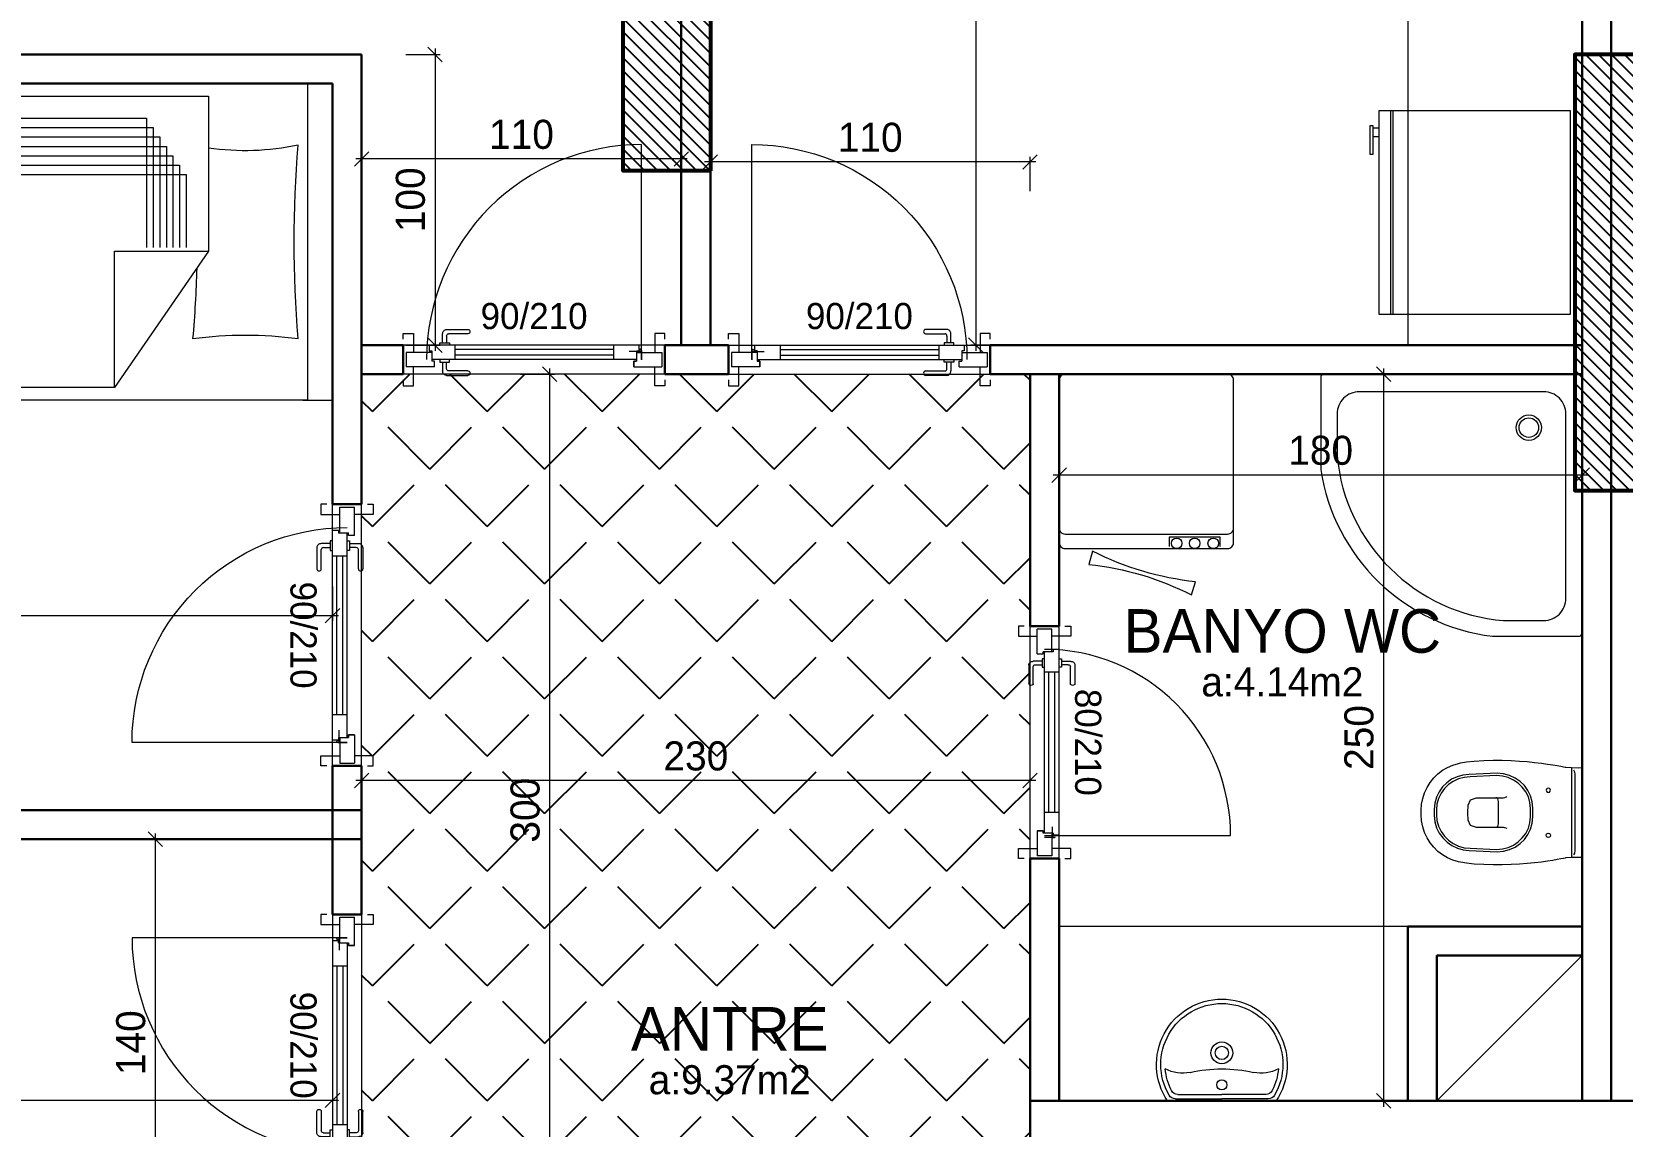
# Model space of a CAD drawing. Header units: centimetres. Extents: x 562865 to 1310255, y -148070 to 32737.
# Drawn here: x 657526 to 658073, y -25218 to -24842 of the extents above; entities that cross this region are included whole.
import ezdxf
from ezdxf.enums import TextEntityAlignment as Align

# ---------------------------------------------------------------- set-up
doc = ezdxf.new("R2010")
doc.units = ezdxf.units.CM
doc.header["$LTSCALE"] = 2.5
doc.layers.get('0').update_dxf_attribs({"color": 86})
for name, color, linetype in [('alan', 7, 'Continuous'), ('kapi-yazi', 7, 'Continuous'), ('mahal', 7, 'Continuous'), ('tarama', 173, 'Continuous'), ('TARAMA KOLON', 252, 'Continuous')]:
    doc.layers.add(name, color=color, linetype=linetype)
for name, color, linetype, lineweight in [('DUVAR', 4, 'Continuous', 30), ('duvar-kesim', 7, 'Continuous', 0), ('iç ölçü', 106, 'Continuous', 18), ('kapi', 9, 'Continuous', 0), ('kolon', 1, 'Continuous', 53), ('TEFRIS', 33, 'Continuous', 0)]:
    doc.layers.add(name, color=color, linetype=linetype, lineweight=lineweight)
doc.styles.add('PINAR', font='comic.ttf')
doc.dimstyles.new('TEMİZ ÖLÇÜ', dxfattribs={"dimtxt": 10, "dimasz": 5, "dimexe": 1.8, "dimexo": 0.625, "dimgap": 3, "dimtad": 1, "dimdec": 0, "dimrnd": 0.5, "dimzin": 1, "dimdsep": 46, "dimtxsty": 'PINAR', "dimblk": 'OBLIQUE', "dimcen": 0.9, "dimdle": 2, "dimclrd": 256, "dimclre": 256, "dimclrt": 7, "dimadec": 0, "dimazin": 0, "dimtfac": 1, "dimtdec": 0, "dimtofl": 0, "dimtmove": 2, "dimatfit": 2, "dimfxl": 10, "dimfxlon": 1, "dimlwd": -1, "dimlwe": -1, "dimarcsym": 0})

# ---------------------------------------------------------------- blocks, each defined once
blk = doc.blocks.new('_Oblique')
at = {"color": 0, "linetype": 'ByBlock', "lineweight": -2}
blk.add_line((-0.5, -0.5), (0.5, 0.5), dxfattribs=at)
blk = doc.blocks.new('*D3174')
at = {"layer": 'Defpoints', "color": 0}
for p in [(657969.6, -24959.39), (657991.29, -24959.39), (657969.6, -25209.39)]:
    blk.add_point(p, dxfattribs=at)
at = {"layer": 'iç ölçü'}
for p, q in [((657981.29, -24959.39), (657993.09, -24959.39)), ((657991.29, -25211.39), (657991.29, -24957.39)), ((657981.29, -25209.39), (657993.09, -25209.39))]:
    blk.add_line(p, q, dxfattribs=at)
at = {"layer": 'iç ölçü', "linetype": 'ByBlock', "xscale": 5, "yscale": 5, "zscale": 5}
for p, rotation in [((657991.29, -24959.39), 90), ((657991.29, -25209.39), 270)]:
    blk.add_blockref('_Oblique', p, dxfattribs=dict(at, rotation=rotation))
at = {"layer": 'iç ölçü', "color": 7, "insert": (657982.82, -25084.39), "char_height": 10, "attachment_point": 5, "rotation": 90, "style": 'PINAR'}
blk.add_mtext('250', dxfattribs=at)
blk = doc.blocks.new('*D3175')
at = {"layer": 'Defpoints', "color": 0}
for p in [(657879.6, -24994.1), (657879.6, -25018.91), (658059.6, -25018.91)]:
    blk.add_point(p, dxfattribs=at)
at = {"layer": 'iç ölçü'}
for p, q in [((657879.6, -25004.1), (657879.6, -24992.3)), ((658059.6, -25004.1), (658059.6, -24992.3)), ((658061.6, -24994.1), (657877.6, -24994.1))]:
    blk.add_line(p, q, dxfattribs=at)
at = {"layer": 'iç ölçü', "linetype": 'ByBlock', "xscale": 5, "yscale": 5, "zscale": 5, "rotation": 180}
blk.add_blockref('_Oblique', (657879.6, -24994.1), dxfattribs=at)
at = {"layer": 'iç ölçü', "linetype": 'ByBlock', "xscale": 5, "yscale": 5, "zscale": 5}
blk.add_blockref('_Oblique', (658059.6, -24994.1), dxfattribs=at)
at = {"layer": 'iç ölçü', "color": 7, "insert": (657969.6, -24985.64), "char_height": 10, "attachment_point": 5, "style": 'PINAR'}
blk.add_mtext('180', dxfattribs=at)
blk = doc.blocks.new('*D3178')
at = {"layer": 'Defpoints', "color": 0}
for p in [(657759.6, -24886.37), (657759.6, -24933.88), (657869.6, -24977.63)]:
    blk.add_point(p, dxfattribs=at)
at = {"layer": 'iç ölçü'}
for p, q in [((657871.6, -24886.37), (657757.6, -24886.37)), ((657759.6, -24896.37), (657759.6, -24884.57)), ((657869.6, -24896.37), (657869.6, -24884.57))]:
    blk.add_line(p, q, dxfattribs=at)
at = {"layer": 'iç ölçü', "linetype": 'ByBlock', "xscale": 5, "yscale": 5, "zscale": 5, "rotation": 180}
blk.add_blockref('_Oblique', (657759.6, -24886.37), dxfattribs=at)
at = {"layer": 'iç ölçü', "linetype": 'ByBlock', "xscale": 5, "yscale": 5, "zscale": 5}
blk.add_blockref('_Oblique', (657869.6, -24886.37), dxfattribs=at)
at = {"layer": 'iç ölçü', "color": 7, "insert": (657814.6, -24877.96), "char_height": 10, "attachment_point": 5, "style": 'PINAR'}
blk.add_mtext('110', dxfattribs=at)
blk = doc.blocks.new('*D3179')
at = {"layer": 'Defpoints', "color": 0}
for p in [(657639.6, -24885.34), (657749.6, -24949.21), (657639.6, -24992.95)]:
    blk.add_point(p, dxfattribs=at)
at = {"layer": 'iç ölçü'}
for p, q in [((657639.6, -24895.34), (657639.6, -24883.54)), ((657749.6, -24895.34), (657749.6, -24883.54)), ((657751.6, -24885.34), (657637.6, -24885.34))]:
    blk.add_line(p, q, dxfattribs=at)
at = {"layer": 'iç ölçü', "linetype": 'ByBlock', "xscale": 5, "yscale": 5, "zscale": 5, "rotation": 180}
blk.add_blockref('_Oblique', (657639.6, -24885.34), dxfattribs=at)
at = {"layer": 'iç ölçü', "linetype": 'ByBlock', "xscale": 5, "yscale": 5, "zscale": 5}
blk.add_blockref('_Oblique', (657749.6, -24885.34), dxfattribs=at)
at = {"layer": 'iç ölçü', "color": 7, "insert": (657694.6, -24876.94), "char_height": 10, "attachment_point": 5, "style": 'PINAR'}
blk.add_mtext('110', dxfattribs=at)
blk = doc.blocks.new('*D3181')
at = {"layer": 'Defpoints', "color": 0}
for p in [(657191.56, -25014.39), (657629.6, -25014.39), (657191.56, -25042.48)]:
    blk.add_point(p, dxfattribs=at)
at = {"layer": 'iç ölçü'}
for p, q in [((657191.56, -25032.48), (657191.56, -25044.28)), ((657629.6, -25032.48), (657629.6, -25044.28)), ((657631.6, -25042.48), (657189.56, -25042.48))]:
    blk.add_line(p, q, dxfattribs=at)
at = {"layer": 'iç ölçü', "linetype": 'ByBlock', "xscale": 5, "yscale": 5, "zscale": 5, "rotation": 180}
blk.add_blockref('_Oblique', (657191.56, -25042.48), dxfattribs=at)
at = {"layer": 'iç ölçü', "linetype": 'ByBlock', "xscale": 5, "yscale": 5, "zscale": 5}
blk.add_blockref('_Oblique', (657629.6, -25042.48), dxfattribs=at)
at = {"layer": 'iç ölçü', "color": 7, "insert": (657410.58, -25034.02), "char_height": 10, "attachment_point": 5, "style": 'PINAR'}
blk.add_mtext('438', dxfattribs=at)
blk = doc.blocks.new('*D3183')
at = {"layer": 'Defpoints', "color": 0}
for p in [(657191.56, -25200.8), (657629.6, -25200.8), (657191.56, -25209.23)]:
    blk.add_point(p, dxfattribs=at)
at = {"layer": 'iç ölçü'}
for p, q in [((657191.56, -25201.43), (657191.56, -25211.03)), ((657629.6, -25201.43), (657629.6, -25211.03)), ((657631.6, -25209.23), (657189.56, -25209.23))]:
    blk.add_line(p, q, dxfattribs=at)
at = {"layer": 'iç ölçü', "linetype": 'ByBlock', "xscale": 5, "yscale": 5, "zscale": 5, "rotation": 180}
blk.add_blockref('_Oblique', (657191.56, -25209.23), dxfattribs=at)
at = {"layer": 'iç ölçü', "linetype": 'ByBlock', "xscale": 5, "yscale": 5, "zscale": 5}
blk.add_blockref('_Oblique', (657629.6, -25209.23), dxfattribs=at)
at = {"layer": 'iç ölçü', "color": 7, "insert": (657410.58, -25200.77), "char_height": 10, "attachment_point": 5, "style": 'PINAR'}
blk.add_mtext('438', dxfattribs=at)
blk = doc.blocks.new('*D3186')
at = {"layer": 'Defpoints', "color": 0}
for p in [(657865.56, -24579.39), (657850.97, -24949.39), (657865.56, -24949.39)]:
    blk.add_point(p, dxfattribs=at)
at = {"layer": 'iç ölçü'}
for p, q in [((657860.97, -24579.39), (657849.17, -24579.39)), ((657850.97, -24577.39), (657850.97, -24951.39)), ((657860.97, -24949.39), (657849.17, -24949.39))]:
    blk.add_line(p, q, dxfattribs=at)
at = {"layer": 'iç ölçü', "linetype": 'ByBlock', "xscale": 5, "yscale": 5, "zscale": 5}
for p, rotation in [((657850.97, -24579.39), 90), ((657850.97, -24949.39), 270)]:
    blk.add_blockref('_Oblique', p, dxfattribs=dict(at, rotation=rotation))
at = {"layer": 'iç ölçü', "color": 7, "insert": (657842.48, -24764.39), "char_height": 10, "attachment_point": 5, "rotation": 90, "style": 'PINAR'}
blk.add_mtext('370', dxfattribs=at)
blk = doc.blocks.new('*D3191')
at = {"layer": 'Defpoints', "color": 0}
for p in [(657564.95, -25119.39), (657564.95, -25259.39), (657568.6, -25259.39)]:
    blk.add_point(p, dxfattribs=at)
at = {"layer": 'iç ölçü'}
for p, q in [((657568.6, -25117.39), (657568.6, -25261.39)), ((657565.58, -25119.39), (657570.4, -25119.39)), ((657565.58, -25259.39), (657570.4, -25259.39))]:
    blk.add_line(p, q, dxfattribs=at)
at = {"layer": 'iç ölçü', "linetype": 'ByBlock', "xscale": 5, "yscale": 5, "zscale": 5}
for p, rotation in [((657568.6, -25119.39), 90), ((657568.6, -25259.39), 270)]:
    blk.add_blockref('_Oblique', p, dxfattribs=dict(at, rotation=rotation))
at = {"layer": 'iç ölçü', "color": 7, "insert": (657560.19, -25189.39), "char_height": 10, "attachment_point": 5, "rotation": 90, "style": 'PINAR'}
blk.add_mtext('140', dxfattribs=at)
blk = doc.blocks.new('*D3192')
at = {"layer": 'Defpoints', "color": 0}
for p in [(657639.6, -24849.39), (657639.6, -24949.39), (657664.84, -24949.39)]:
    blk.add_point(p, dxfattribs=at)
at = {"layer": 'iç ölçü'}
for p, q in [((657654.84, -24849.39), (657666.64, -24849.39)), ((657664.84, -24847.39), (657664.84, -24951.39)), ((657654.84, -24949.39), (657666.64, -24949.39))]:
    blk.add_line(p, q, dxfattribs=at)
at = {"layer": 'iç ölçü', "linetype": 'ByBlock', "xscale": 5, "yscale": 5, "zscale": 5}
for p, rotation in [((657664.84, -24849.39), 90), ((657664.84, -24949.39), 270)]:
    blk.add_blockref('_Oblique', p, dxfattribs=dict(at, rotation=rotation))
at = {"layer": 'iç ölçü', "color": 7, "insert": (657656.43, -24899.39), "char_height": 10, "attachment_point": 5, "rotation": 90, "style": 'PINAR'}
blk.add_mtext('100', dxfattribs=at)
blk = doc.blocks.new('fm-door1')
at = {"linetype": 'Continuous'}
for p, q in [((0, 25), (0, -25)), ((100, 25), (0, 25)), ((79.7, 31.8), (79.7, -0.3)), ((84, 27.6), (127.8, 27.6)), ((90, 50), (910, 50)), ((90, 50), (90, 30)), ((100, 30), (90, 30)), ((100, 30), (100, -5)), ((100, 30), (100, -5)), ((100, 0), (900, 0)), ((190, 50), (190, 0)), ((810, 50), (810, 0)), ((910, 30), (900, 30)), ((900, 30), (900, -5)), ((900, 25), (1000, 25)), ((910, 50), (910, 30)), ((1000, 25), (1000, -25)), ((110, -25), (0, -25)), ((100, -5), (110, -5)), ((110, -5), (100, -5)), ((110, -5), (110, -25)), ((110, -25), (110, -5)), ((890, -25), (890, -5)), ((890, -5), (900, -5)), ((890, -25), (1000, -25))]:
    blk.add_line(p, q, dxfattribs=at)
at = {"color": 8, "linetype": 'Continuous'}
for p, q in [((190, 35), (810, 35)), ((190, 15), (810, 15))]:
    blk.add_line(p, q, dxfattribs=at)
at = {"linetype": 'Continuous'}
for points in [[(857.6, 58.1), (857.6, 88.9, 0.414214), (842.4, 104.1), (758.6, 104.1, 1), (758.6, 88.9), (834.8, 88.9, -0.414214), (842.4, 81.3), (842.4, 58.1)], [(857.6, -8.1), (857.6, -38.9, -0.414214), (842.4, -54.1), (758.6, -54.1, -1), (758.6, -38.9), (834.8, -38.9, 0.414214), (842.4, -31.3), (842.4, -8.1)]]:
    blk.add_lwpolyline(points, format="xyb", dxfattribs=at)
for points in [[(869, 50), (869, 58.1), (831, 58.1), (831, 50)], [(869, 0), (869, -8.1), (831, -8.1), (831, 0)]]:
    blk.add_lwpolyline(points, dxfattribs=at)
blk.add_circle((84, 31.8), 4.26, dxfattribs=at)
blk = doc.blocks.new('Lav-1')
for p, q in [((-18.7083, 0), (18.7083, 0)), ((-15.105, -2.2), (0, -2.2)), ((15.105, -2.2), (0, -2.2))]:
    blk.add_line(p, q)
at = {"color": 8}
for p in [(-15.9925, -0.7), (15.9925, -0.7)]:
    blk.add_line(p, (0, -0.7), dxfattribs=at)
for centre, radius, start, end in [((0, -12.5), 22.5, 146.251011, 270), ((0, -12.5), 22.5, 270, 33.748989), ((0, -12.5), 19.5, 152.688782, 175.764074), ((-15.105, -4.7), 2.5, 90, 152.688782), ((15.105, -4.7), 2.5, 27.311218, 90), ((0, -12.5), 19.5, 4.235926, 27.311218), ((-13.5377, -21.504), 12, 77.387843, 119.499625), ((0, 39), 50, 257.387843, 270), ((0, 39), 50, 270, 282.612157), ((13.5377, -21.504), 12, 60.500375, 102.612157)]:
    blk.add_arc(centre, radius, start, end)
for centre, radius, start, end in [((0, -12.5), 21, 149.821029, 270), ((-15.9925, -3.2), 2.5, 90, 149.821029), ((0, -5.5), 1.75, 90, 270), ((0, -12.5), 21, 270, 30.178971), ((0, -5.5), 1.75, 270, 90), ((15.9925, -3.2), 2.5, 30.178971, 90), ((0, -16.5), 3.75, 90, 270), ((0, -16.5), 2.3, 90, 270), ((0, -16.5), 3.75, 270, 90), ((0, -16.5), 2.3, 270, 90)]:
    blk.add_arc(centre, radius, start, end, dxfattribs=at)
blk = doc.blocks.new('C.Mak')
at = {"color": 8}
for p, q in [((25.69, -56.11), (8.15, -56.11)), ((8.15, -56.11), (8.15, -59.29)), ((25.69, -59.29), (25.69, -56.11))]:
    blk.add_line(p, q, dxfattribs=at)
blk.add_lwpolyline([(-27.67, 0, 0.414214), (-29.72, -2.05), (-29.72, -57.95, 0.414214), (-27.67, -60), (28.23, -60, 0.414214), (30.28, -57.95), (30.28, -2.05, 0.414214), (28.23, 0)], format="xyb", close=True)
blk.add_lwpolyline([(-29.72, -52.95, 0.414214), (-27.67, -55), (28.23, -55, 0.414214), (30.28, -52.95)], format="xyb")
blk.add_lwpolyline([(15.87, -75.96), (17.21, -71.43, -0.091234), (-18.18, -60.91), (-19.53, -65.44, -0.091234)], format="xyb", close=True, dxfattribs=at)
for centre in [(10.72, -58.18), (16.92, -58.18), (23.32, -58.18)]:
    blk.add_circle(centre, 1.82, dxfattribs=at)
blk = doc.blocks.new('Klozet-3')
for p, q in [((15.4, -3.57), (-15.35, -3.57)), ((-14.68, -2.98), (-14.01, -2.7)), ((-14.01, -2.7), (-13.13, -2.55)), ((-13.13, -2.55), (-12.69, -2.51)), ((-12.69, -2.51), (-4.94, -2.51)), ((-4.94, -2.51), (4.84, -2.51)), ((4.84, -2.51), (12.59, -2.51)), ((12.59, -2.51), (13.02, -2.55)), ((13.02, -2.55), (13.91, -2.7)), ((13.91, -2.7), (14.58, -2.98))]:
    blk.add_line(p, q)
at = {"color": 8}
for p, q in [((-4.79, -29.04), (-5.06, -29.5)), ((-5.06, -29.5), (-5.06, -29.74)), ((-3.85, -28.8), (-4.79, -29.04)), ((-0.44, -28.8), (-3.85, -28.8)), ((0.43, -28.8), (-0.44, -28.8)), ((3.83, -28.8), (0.43, -28.8)), ((4.77, -29.04), (3.83, -28.8)), ((5.04, -29.5), (4.77, -29.04)), ((5.04, -29.74), (5.04, -29.5))]:
    blk.add_line(p, q, dxfattribs=at)
blk.add_lwpolyline([(-17.9, -24.49), (-17.74, -21.61), (-17.53, -18.9), (-17.27, -16.37), (-17, -14.05), (-16.71, -11.97), (-16.43, -10.14), (-16.16, -8.6), (-15.93, -7.36), (-15.75, -6.44), (-15.63, -5.87), (-15.58, -5.68), (-15.46, -3.72), (-15.45, -1.23), (-15.46, 0), (15.46, 0), (15.45, -1.23), (15.46, -3.72), (15.58, -5.68), (15.63, -5.87), (15.75, -6.44), (15.93, -7.36), (16.16, -8.6), (16.43, -10.14), (16.71, -11.97), (17, -14.05), (17.27, -16.37), (17.53, -18.9), (17.74, -21.61), (17.9, -24.49), (17.99, -27.52), (18, -30.66), (17.91, -33.9), (17.71, -37.21), (17.43, -39.85), (17.08, -41.83), (16.91, -42.61), (16.36, -44.56), (15.56, -46.4), (14.55, -48.11), (13.33, -49.69), (11.94, -51.1), (10.38, -52.35), (8.67, -53.4), (6.84, -54.25), (4.9, -54.87), (2.88, -55.26), (0.78, -55.39), (-0.78, -55.39), (-2.88, -55.26), (-4.9, -54.87), (-6.84, -54.25), (-8.67, -53.4), (-10.38, -52.35), (-11.94, -51.1), (-13.33, -49.69), (-14.55, -48.11), (-15.56, -46.4), (-16.36, -44.56), (-16.91, -42.61), (-17.08, -41.83), (-17.43, -39.85), (-17.71, -37.21), (-17.91, -33.9), (-18, -30.66), (-17.99, -27.52)], close=True)
for points in [[(-7.32, -11.04), (-7.7, -10.94), (-8.07, -11.04), (-8.34, -11.31), (-8.44, -11.69), (-8.34, -12.07), (-8.07, -12.34), (-7.7, -12.44), (-7.32, -12.34), (-7.05, -12.07), (-6.95, -11.69), (-7.05, -11.31)], [(7.15, -11.31), (7.42, -11.04), (7.8, -10.94), (8.17, -11.04), (8.44, -11.31), (8.55, -11.69), (8.44, -12.07), (8.17, -12.34), (7.8, -12.44), (7.42, -12.34), (7.15, -12.07), (7.05, -11.69)], [(-13.52, -29.22), (-13.07, -38.88), (-12.88, -41.04), (-12.33, -43.08), (-11.45, -44.96), (-10.27, -46.64), (-8.83, -48.09), (-7.16, -49.28), (-5.29, -50.17), (-3.26, -50.73), (-1.09, -50.93), (0.99, -50.93), (3.16, -50.72), (5.19, -50.14), (7.05, -49.21), (8.72, -47.99), (10.16, -46.52), (11.35, -44.83), (12.25, -42.96), (12.82, -40.97), (13.04, -38.88), (13.49, -29.22), (13.3, -27.05), (12.74, -24.99), (11.86, -23.09), (10.68, -21.38), (9.24, -19.89), (7.57, -18.67), (5.7, -17.75), (3.67, -17.18), (1.51, -16.98), (-1.54, -16.98), (-3.7, -17.18), (-5.74, -17.75), (-7.6, -18.67), (-9.27, -19.89), (-10.72, -21.38), (-11.89, -23.09), (-12.78, -24.99), (-13.33, -27.05)], [(-12.73, -29.5), (-12.3, -38.59), (-12.12, -40.64), (-11.59, -42.58), (-10.74, -44.38), (-9.62, -46.01), (-8.24, -47.42), (-6.65, -48.58), (-4.88, -49.46), (-2.95, -50.01), (-0.91, -50.2), (0.66, -50.2), (2.7, -50.01), (4.65, -49.46), (6.45, -48.58), (8.08, -47.42), (9.49, -46.01), (10.65, -44.38), (11.53, -42.58), (12.08, -40.64), (12.27, -38.59), (12.69, -29.5), (12.51, -27.45), (12, -25.5), (11.17, -23.68), (10.06, -22.04), (8.71, -20.61), (7.14, -19.43), (5.38, -18.54), (3.47, -17.98), (1.44, -17.78), (-1.42, -17.78), (-3.46, -17.98), (-5.37, -18.54), (-7.14, -19.43), (-8.71, -20.61), (-10.07, -22.04), (-11.19, -23.68), (-12.02, -25.5), (-12.55, -27.45)]]:
    blk.add_lwpolyline(points, close=True, dxfattribs=at)
blk.add_lwpolyline([(5.47, -25.87), (5.22, -26.6), (5.11, -27.1), (5.09, -27.28), (5.09, -36.43), (4.39, -38.41), (2.57, -39.21), (0.04, -39.36), (-0.06, -39.36), (-2.58, -39.21), (-4.4, -38.41), (-5.1, -36.43), (-5.11, -27.28), (-5.13, -27.1), (-5.23, -26.6), (-5.49, -25.87)], dxfattribs=at)
blk = doc.blocks.new('Dus-1')
for points in [[(90.17, -30.9), (90.17, -1.18, 0.414214), (88.99, 0), (0, 0)], [(0, 0), (0, -88.82, 0.414214), (1.18, -90), (32.74, -90)], [(84.75, -27.05), (84.75, -13.27, 0.414214), (77.1, -5.62), (13.68, -5.62, 0.414214), (6.03, -13.27), (6.03, -76.68, 0.414214), (13.68, -84.33), (28.13, -84.33)]]:
    blk.add_lwpolyline(points, format="xyb")
at = {"color": 8}
for radius in [4.36, 3.36]:
    blk.add_circle((18.4, -18.38), radius, dxfattribs=at)
for centre, radius, start, end in [((22.42, -22.07), 62.53, 275.2351, 355.4339), ((22.48, -22.58), 68.19, 278.6497, 352.9998)]:
    blk.add_arc(centre, radius, start, end)
blk = doc.blocks.new('*D3194')
at = {"layer": 'Defpoints', "color": 0}
for p in [(657639.6, -25099.2), (657639.6, -25111.77), (657869.6, -25149.39)]:
    blk.add_point(p, dxfattribs=at)
at = {"layer": 'iç ölçü'}
for p, q in [((657871.6, -25099.2), (657637.6, -25099.2)), ((657639.6, -25109.2), (657639.6, -25097.4)), ((657869.6, -25109.2), (657869.6, -25097.4))]:
    blk.add_line(p, q, dxfattribs=at)
at = {"layer": 'iç ölçü', "linetype": 'ByBlock', "xscale": 5, "yscale": 5, "zscale": 5, "rotation": 180}
blk.add_blockref('_Oblique', (657639.6, -25099.2), dxfattribs=at)
at = {"layer": 'iç ölçü', "linetype": 'ByBlock', "xscale": 5, "yscale": 5, "zscale": 5}
blk.add_blockref('_Oblique', (657869.6, -25099.2), dxfattribs=at)
at = {"layer": 'iç ölçü', "color": 7, "insert": (657754.6, -25090.79), "char_height": 10, "attachment_point": 5, "style": 'PINAR'}
blk.add_mtext('230', dxfattribs=at)
blk = doc.blocks.new('*D3195')
at = {"layer": 'Defpoints', "color": 0}
for p in [(657639.6, -24959.39), (657704.31, -24959.39), (657694.09, -25259.39)]:
    blk.add_point(p, dxfattribs=at)
at = {"layer": 'iç ölçü'}
for p, q in [((657694.31, -24959.39), (657706.11, -24959.39)), ((657704.31, -25261.39), (657704.31, -24957.39)), ((657694.72, -25259.39), (657706.11, -25259.39))]:
    blk.add_line(p, q, dxfattribs=at)
at = {"layer": 'iç ölçü', "linetype": 'ByBlock', "xscale": 5, "yscale": 5, "zscale": 5}
for p, rotation in [((657704.31, -24959.39), 90), ((657704.31, -25259.39), 270)]:
    blk.add_blockref('_Oblique', p, dxfattribs=dict(at, rotation=rotation))
at = {"layer": 'iç ölçü', "color": 7, "insert": (657695.89, -25109.39), "char_height": 10, "attachment_point": 5, "rotation": 90, "style": 'PINAR'}
blk.add_mtext('300', dxfattribs=at)
blk = doc.blocks.new('Buzdlb2')
for p, q in [((-32, 0), (32, 0)), ((35, -4), (-35, -4)), ((-35, -4), (-35, -70)), ((35, -70), (35, -4)), ((35, -65), (-35, -65)), ((-35, -66), (35, -66)), ((-35, -70), (35, -70))]:
    blk.add_line(p, q)
at = {"color": 8}
for p, q in [((-29, -70), (-29, -72)), ((-26, -70), (-26, -72)), ((-30, -72), (-20, -72)), ((-30, -73), (-30, -72)), ((-20, -73), (-30, -73)), ((-20, -72), (-20, -73))]:
    blk.add_line(p, q, dxfattribs=at)
blk = doc.blocks.new('G$C0735DA1E')
at = {"color": 42}
for p, q in [((0, 108.9), (0, 0)), ((8.51, 108.9), (0, 108.9)), ((8.51, 0), (8.51, 108.9)), ((217.8, 104.59), (42.74, 104.59)), ((42.74, 104.59), (42.74, 51.22)), ((42.74, 51.22), (75.09, 4.31)), ((75.09, 51.22), (42.74, 51.22)), ((75.09, 4.31), (75.09, 51.22)), ((10.29, 0), (0, 0)), ((75.09, 4.31), (217.8, 4.31))]:
    blk.add_line(p, q, dxfattribs=at)
for p, q in [((213.49, 108.9), (8.51, 108.9)), ((217.8, 4.31), (217.8, 104.59)), ((8.51, 0), (213.49, 0))]:
    blk.add_line(p, q)
at = {"color": 8}
for p, q in [((61.77, 93.74), (61.77, 52.43)), ((212.41, 93.74), (61.77, 93.74)), ((64.05, 96.98), (64.05, 52.43)), ((212.41, 96.98), (64.05, 96.98)), ((59.48, 90.51), (59.48, 52.43)), ((212.41, 90.51), (59.48, 90.51)), ((212.41, 84.04), (54.92, 84.04)), ((54.92, 84.04), (54.92, 52.43)), ((212.41, 87.27), (57.2, 87.27)), ((57.2, 87.27), (57.2, 52.43)), ((212.41, 77.57), (50.35, 77.57)), ((50.35, 77.57), (50.35, 52.43)), ((212.41, 80.8), (52.63, 80.8)), ((52.63, 80.8), (52.63, 52.43))]:
    blk.add_line(p, q, dxfattribs=at)
for centre, start, end in [((213.49, 104.59), 360, 90), ((213.49, 4.31), 270, 0)]:
    blk.add_arc(centre, 4.31, start, end)
for centre, radius, start, end in [((-392.71, 54.41), 405.93, 355.2981, 4.7019), ((30.01, 173.57), 87.79, 258.068, 278.3406), ((417.07, 54.41), 370.41, 181.3977, 185.154), ((30.01, -112.77), 135.13, 82.2808, 97.7192)]:
    blk.add_arc(centre, radius, start, end, dxfattribs=at)
blk = doc.blocks.new('SB')
at = {"layer": 'TARAMA KOLON'}
h = blk.add_hatch(dxfattribs=at)
h.set_pattern_fill('ANSI31', color=256, angle=7e-15)
h.paths.add_polyline_path([(655327.34, -25829.39), (655302.34, -25829.39), (655302.34, -25959.39), (655327.34, -25959.39)])
h.paths.add_polyline_path([(655437.34, -24424.14), (655477.34, -24424.14), (655477.34, -24494.14), (655437.34, -24494.14)])
h.paths.add_polyline_path([(655327.34, -25359.39), (655297.34, -25359.39), (655297.34, -25469.39), (655327.34, -25469.39)])
h.paths.add_polyline_path([(655327.34, -26079.39), (655327.34, -26109.39), (655257.34, -26109.39), (655257.34, -26079.39)])
h.paths.add_polyline_path([(654229.3, -24849.39), (654229.3, -24889.39), (654299.3, -24889.39), (654299.3, -24849.39)])
h.paths.add_polyline_path([(654269.3, -25899.39), (654229.3, -25899.39), (654229.3, -25829.39), (654269.3, -25829.39)])
h.paths.add_polyline_path([(654229.3, -25444.39), (654229.3, -25469.39), (654379.3, -25469.39), (654379.3, -25444.39)])
h.paths.add_polyline_path([(655112.34, -26369.39), (655142.34, -26369.39), (655142.34, -26429.39), (655112.34, -26429.39)])
h.paths.add_polyline_path([(654997.34, -26079.39), (654997.34, -26109.39), (654927.34, -26109.39), (654927.34, -26079.39)])
h.paths.add_polyline_path([(655437.34, -24889.39), (655467.34, -24889.39), (655467.34, -24829.39), (655437.34, -24829.39)])
h.paths.add_polyline_path([(655112.34, -26834.64), (655142.34, -26834.64), (655142.34, -26894.64), (655112.34, -26894.64)])
h.paths.add_polyline_path([(654787.34, -26369.39), (654817.34, -26369.39), (654817.34, -26429.39), (654787.34, -26429.39)])
h.paths.add_polyline_path([(655437.34, -26824.64), (655477.34, -26824.64), (655477.34, -26894.64), (655437.34, -26894.64)])
h.paths.add_polyline_path([(654299.3, -26369.39), (654299.3, -26409.39), (654229.3, -26409.39), (654229.3, -26369.39)])
h.paths.add_polyline_path([(654777.34, -26824.64), (654817.34, -26824.64), (654817.34, -26894.64), (654777.34, -26894.64)])
h.paths.add_polyline_path([(655437.34, -26369.39), (655467.34, -26369.39), (655467.34, -26429.39), (655437.34, -26429.39)])
h.paths.add_polyline_path([(655985.38, -25829.39), (656025.38, -25829.39), (656025.38, -25899.39), (655985.38, -25899.39)])
h.paths.add_polyline_path([(654927.34, -25959.39), (654927.34, -25359.39), (655177.34, -25359.39), (655177.34, -25389.39), (654952.35, -25389.39), (654952.35, -25729.39), (655177.34, -25729.39), (655177.34, -25754.39), (654952.34, -25754.39), (654952.34, -25934.39), (655177.34, -25934.39), (655177.34, -25959.39)])
h.paths.add_polyline_path([(654777.34, -24424.14), (654817.34, -24424.14), (654817.34, -24494.14), (654777.34, -24494.14)])
h.paths.add_polyline_path([(655985.38, -26824.64), (656025.38, -26824.64), (656025.38, -26894.64), (655985.38, -26894.64)])
h.paths.add_polyline_path([(654229.3, -24424.14), (654269.3, -24424.14), (654269.3, -24494.14), (654229.3, -24494.14)])
h.paths.add_polyline_path([(655107.34, -24424.14), (655147.34, -24424.14), (655147.34, -24494.14), (655107.34, -24494.14)])
h.paths.add_polyline_path([(655985.38, -24424.14), (656025.38, -24424.14), (656025.38, -24494.14), (655985.38, -24494.14)])
h.paths.add_polyline_path([(656025.38, -24849.39), (656025.38, -24889.39), (655955.38, -24889.39), (655955.38, -24849.39)])
h.paths.add_polyline_path([(654817.34, -24889.39), (654787.34, -24889.39), (654787.34, -24829.39), (654817.34, -24829.39)])
h.paths.add_polyline_path([(655114.84, -24849.39), (655139.84, -24849.39), (655139.84, -24999.39), (655114.84, -24999.39)])
h.paths.add_polyline_path([(656025.38, -26369.39), (656025.38, -26409.39), (655955.38, -26409.39), (655955.38, -26369.39)])
h.paths.add_polyline_path([(654229.3, -26824.64), (654269.3, -26824.64), (654269.3, -26894.64), (654229.3, -26894.64)])
h.paths.add_polyline_path([(656025.38, -25444.39), (656025.38, -25469.39), (655875.38, -25469.39), (655875.38, -25444.39)])
at = {"layer": 'kolon'}
for points in [[(655437.34, -24889.39), (655467.34, -24889.39), (655467.34, -24829.39), (655437.34, -24829.39)], [(655114.84, -24849.39), (655139.84, -24849.39), (655139.84, -24999.39), (655114.84, -24999.39)]]:
    blk.add_lwpolyline(points, close=True, dxfattribs=at)

msp = doc.modelspace()

# ---------------------------------------------------------------- hatches: boundary and pattern name
at = {"layer": 'tarama'}
h = msp.add_hatch(dxfattribs=at)
h.set_pattern_fill('ANGLE', color=256, scale=4, angle=135)
h.set_pattern_definition([(45, (2634.17, 4e-10), (-19.7565635, 19.7565635), [20.32, -7.62]), (135, (2634.17, 4e-10), (-19.7565635, -19.7565635), [20.32, -7.62])])
h.paths.add_polyline_path([(657639.6, -25259.39), (657729.6, -25259.39), (657739.6, -25259.39), (657739.6, -25389.39), (657869.6, -25389.39), (657869.6, -24959.39), (657639.6, -24959.39)])

# ---------------------------------------------------------------- linework, layer by layer
at = {"layer": 'DUVAR'}
for p, q in [((657749.6, -24424.14), (657749.6, -24949.39)), ((657759.6, -24424.14), (657759.6, -24949.39)), ((658059.6, -24424.14), (658059.6, -25209.39)), ((658069.6, -24424.14), (658069.6, -25209.39)), ((657191.56, -24849.39), (657639.6, -24849.39)), ((657639.6, -24849.39), (657639.6, -25004.16)), ((657191.56, -24859.39), (657629.6, -24859.39)), ((657629.6, -24859.39), (657629.6, -25004.16)), ((657639.6, -24949.39), (657653.94, -24949.39)), ((657653.94, -24959.39), (657653.94, -24949.39)), ((657743.94, -24949.39), (657765.88, -24949.39)), ((657743.94, -24959.39), (657743.94, -24949.39)), ((657765.88, -24959.39), (657765.88, -24949.39)), ((657855.88, -24949.39), (658059.6, -24949.39)), ((657855.88, -24959.39), (657855.88, -24949.39)), ((657639.6, -24959.39), (657653.94, -24959.39)), ((657743.94, -24959.39), (657765.88, -24959.39)), ((657855.88, -24959.39), (658059.6, -24959.39)), ((657869.6, -25046.06), (657869.6, -24959.39)), ((657879.6, -25046.06), (657879.6, -24959.39)), ((657639.6, -25004.16), (657629.6, -25004.16)), ((657869.6, -25046.06), (657879.6, -25046.06)), ((657629.6, -25094.16), (657629.6, -25145.25)), ((657639.6, -25094.16), (657629.6, -25094.16)), ((657639.6, -25094.16), (657639.6, -25145.25)), ((657191.56, -25109.39), (657639.6, -25109.39)), ((657191.56, -25119.39), (657639.6, -25119.39)), ((657869.6, -25209.39), (657869.6, -25126.06)), ((657869.6, -25126.06), (657879.6, -25126.06)), ((657879.6, -25209.39), (657879.6, -25126.06)), ((657639.6, -25145.25), (657629.6, -25145.25)), ((658269.6, -25209.39), (657869.6, -25209.39)), ((657869.6, -25248.18), (657869.6, -25209.39))]:
    msp.add_line(p, q, dxfattribs=at)
msp.add_lwpolyline([(657999.6, -25209.39), (657999.6, -25149.39), (658059.6, -25149.39)], dxfattribs=at)
msp.add_lwpolyline([(658059.6, -25209.39), (658009.6, -25209.39), (658009.6, -25159.39), (658059.6, -25159.39)], close=True, dxfattribs=at)
at = {"layer": 'duvar-kesim'}
for p, q in [((657743.94, -24949.39), (657653.94, -24949.39)), ((657765.88, -24949.39), (657855.88, -24949.39)), ((657743.94, -24959.39), (657653.94, -24959.39)), ((657765.88, -24959.39), (657855.88, -24959.39)), ((657629.6, -25094.16), (657629.6, -25004.16)), ((657639.6, -25094.16), (657639.6, -25004.16)), ((657869.6, -25126.06), (657869.6, -25046.06)), ((657879.6, -25126.06), (657879.6, -25046.06)), ((657629.6, -25145.25), (657629.6, -25235.25)), ((657639.6, -25145.25), (657639.6, -25235.25))]:
    msp.add_line(p, q, dxfattribs=at)
at = {"layer": 'iç ölçü'}
msp.add_line((658059.6, -25159.39), (658009.6, -25209.39), dxfattribs=at)
at = {"layer": 'kapi'}
for points in [[(657735.94, -24954.39), (657735.94, -24880.39, 0.414214), (657661.94, -24954.39, 0.414214)], [(657773.88, -24954.39), (657773.88, -24880.39, -0.414214), (657847.88, -24954.39, -0.414214)], [(657634.6, -25086.16), (657560.6, -25086.16, -0.414214), (657634.6, -25012.16, -0.414214)], [(657874.6, -25118.06), (657938.6, -25118.06, 0.414214), (657874.6, -25054.06, 0.414214)], [(657634.6, -25153.25), (657560.6, -25153.25, 0.414214), (657634.6, -25227.25, 0.414214)]]:
    msp.add_lwpolyline(points, format="xyb", dxfattribs=at)
for points in [[(657653.94, -24947.39), (657653.94, -24945.39), (657657.44, -24945.39), (657657.44, -24951.89)], [(657743.94, -24947.39), (657743.94, -24945.39), (657740.44, -24945.39), (657740.44, -24951.89)], [(657765.88, -24947.39), (657765.88, -24945.39), (657769.38, -24945.39), (657769.38, -24951.89)], [(657855.88, -24947.39), (657855.88, -24945.39), (657852.38, -24945.39), (657852.38, -24951.89)], [(657653.94, -24961.39), (657653.94, -24963.39), (657657.44, -24963.39), (657657.44, -24956.89)], [(657743.94, -24961.39), (657743.94, -24963.39), (657740.44, -24963.39), (657740.44, -24956.89)], [(657765.88, -24961.39), (657765.88, -24963.39), (657769.38, -24963.39), (657769.38, -24956.89)], [(657855.88, -24961.39), (657855.88, -24963.39), (657852.38, -24963.39), (657852.38, -24956.89)], [(657627.6, -25004.16), (657625.6, -25004.16), (657625.6, -25007.66), (657632.1, -25007.66)], [(657641.6, -25004.16), (657643.6, -25004.16), (657643.6, -25007.66), (657637.1, -25007.66)], [(657867.6, -25046.06), (657865.6, -25046.06), (657865.6, -25049.56), (657872.1, -25049.56)], [(657881.6, -25046.06), (657883.6, -25046.06), (657883.6, -25049.56), (657877.1, -25049.56)], [(657627.6, -25094.16), (657625.6, -25094.16), (657625.6, -25090.66), (657632.1, -25090.66)], [(657641.6, -25094.16), (657643.6, -25094.16), (657643.6, -25090.66), (657637.1, -25090.66)], [(657867.6, -25126.06), (657865.6, -25126.06), (657865.6, -25122.56), (657872.1, -25122.56)], [(657881.6, -25126.06), (657883.6, -25126.06), (657883.6, -25122.56), (657877.1, -25122.56)], [(657627.6, -25145.25), (657625.6, -25145.25), (657625.6, -25148.75), (657632.1, -25148.75)], [(657641.6, -25145.25), (657643.6, -25145.25), (657643.6, -25148.75), (657637.1, -25148.75)]]:
    msp.add_lwpolyline(points, dxfattribs=at)
at = {"layer": 'TEFRIS'}
msp.add_line((657999.6, -25149.39), (657879.6, -25149.39), dxfattribs=at)
msp.add_lwpolyline([(658059.6, -24579.39), (657999.6, -24579.39), (657999.6, -24949.39), (658059.6, -24949.39)], close=True, dxfattribs=at)

# ---------------------------------------------------------------- block references
at = {"layer": 'kapi', "xscale": -0.08800000000000001, "yscale": 0.1, "zscale": 0.08800000000000001}
msp.add_blockref('fm-door1', (657742.94, -24954.39), dxfattribs=at)
at = {"layer": 'kapi'}
for p, xscale, yscale, zscale, rotation in [((657766.88, -24954.39), -0.08800000000000002, -0.1, 0.08800000000000001, 180), ((657634.6, -25093.16), -0.08800000000000001, -0.1, 0.08800000000000001, 270), ((657874.6, -25125.06), -0.078, 0.1, 0.07800000000000001, 270), ((657634.6, -25146.25), -0.08800000000000001, 0.1, 0.08800000000000001, 89.99999999999997)]:
    msp.add_blockref('fm-door1', p, dxfattribs=dict(at, xscale=xscale, yscale=yscale, zscale=zscale, rotation=rotation))
at = {"layer": 'TARAMA KOLON', "xscale": -1}
msp.add_blockref('SB', (1313196.95, 0), dxfattribs=at)
at = {"layer": 'TEFRIS', "xscale": -1}
msp.add_blockref('G$C0735DA1E', (657629.6, -24968.29), dxfattribs=at)
at = {"layer": 'TEFRIS', "rotation": 270}
for name, p in [('Buzdlb2', (658059.6, -24903.79)), ('Dus-1', (658059.6, -24959.39)), ('Klozet-3', (658059.6, -25110.22))]:
    msp.add_blockref(name, p, dxfattribs=at)
at = {"layer": 'TEFRIS'}
msp.add_blockref('C.Mak', (657909.32, -24959.39), dxfattribs=at)
at = {"layer": 'TEFRIS', "xscale": -1, "rotation": 180}
msp.add_blockref('Lav-1', (657935.59, -25209.39), dxfattribs=at)

# ---------------------------------------------------------------- texts
at = {"layer": 'alan', "style": 'PINAR'}
for s, p in [('a:4.14m2', (657956.41, -25070.23)), ('a:9.37m2', (657766.26, -25207.12))]:
    msp.add_text(s, height=10, dxfattribs=at).set_placement(p, align=Align.CENTER)
at = {"layer": 'kapi-yazi', "style": 'PINAR'}
msp.add_text('90/210', height=9, dxfattribs=at).set_placement((657698.94, -24939.39), align=Align.MIDDLE_CENTER)
for s, rotation, p in [('90/210', 360, (657810.88, -24939.39)), ('90/210', 270, (657619.6, -25049.16)), ('80/210', 270, (657889.6, -25086.06)), ('90/210', 270, (657619.6, -25190.25))]:
    msp.add_text(s, height=9, rotation=rotation, dxfattribs=at).set_placement(p, align=Align.MIDDLE_CENTER)
at = {"layer": 'mahal', "style": 'PINAR'}
for s, p in [('BANYO WC', (657956.41, -25055.23)), ('ANTRE', (657766.26, -25192.12))]:
    msp.add_text(s, height=15, dxfattribs=at).set_placement(p, align=Align.CENTER)

# ---------------------------------------------------------------- dimensions: what is measured, and where the dimension line sits
at = {"layer": 'iç ölçü'}
for base, p1, p2, angle, picture, middle in [((657850.97, -24949.39), (657865.56, -24579.39), (657865.56, -24949.39), 90, '*D3186', (657842.48, -24764.39)), ((657664.84, -24949.39), (657639.6, -24849.39), (657639.6, -24949.39), 90, '*D3192', (657656.43, -24899.39)), ((657639.6, -24885.34), (657749.6, -24949.21), (657639.6, -24992.95), 180, '*D3179', (657694.6, -24876.94)), ((657759.6, -24886.37), (657869.6, -24977.63), (657759.6, -24933.88), 180, '*D3178', (657814.6, -24877.96)), ((657704.31, -24959.39), (657694.09, -25259.39), (657639.6, -24959.39), 90, '*D3195', (657695.89, -25109.39)), ((657991.29, -24959.39), (657969.6, -25209.39), (657969.6, -24959.39), 90, '*D3174', (657982.82, -25084.39)), ((657879.6, -24994.1), (658059.6, -25018.91), (657879.6, -25018.91), 180, '*D3175', (657969.6, -24985.64)), ((657191.56, -25042.48), (657629.6, -25014.39), (657191.56, -25014.39), 180, '*D3181', (657410.58, -25034.02)), ((657639.6, -25099.2), (657869.6, -25149.39), (657639.6, -25111.77), 180, '*D3194', (657754.6, -25090.79)), ((657568.6, -25259.39), (657564.95, -25119.39), (657564.95, -25259.39), 90, '*D3191', (657560.19, -25189.39)), ((657191.56, -25209.23), (657629.6, -25200.8), (657191.56, -25200.8), 180, '*D3183', (657410.58, -25200.77))]:
    dim = msp.add_linear_dim(base=base, p1=p1, p2=p2, angle=angle, dimstyle='TEMİZ ÖLÇÜ', dxfattribs=at)
    dim.commit()
    dim.dimension.update_dxf_attribs({"geometry": picture, "text_midpoint": middle})

doc.saveas('drawing.dxf')
